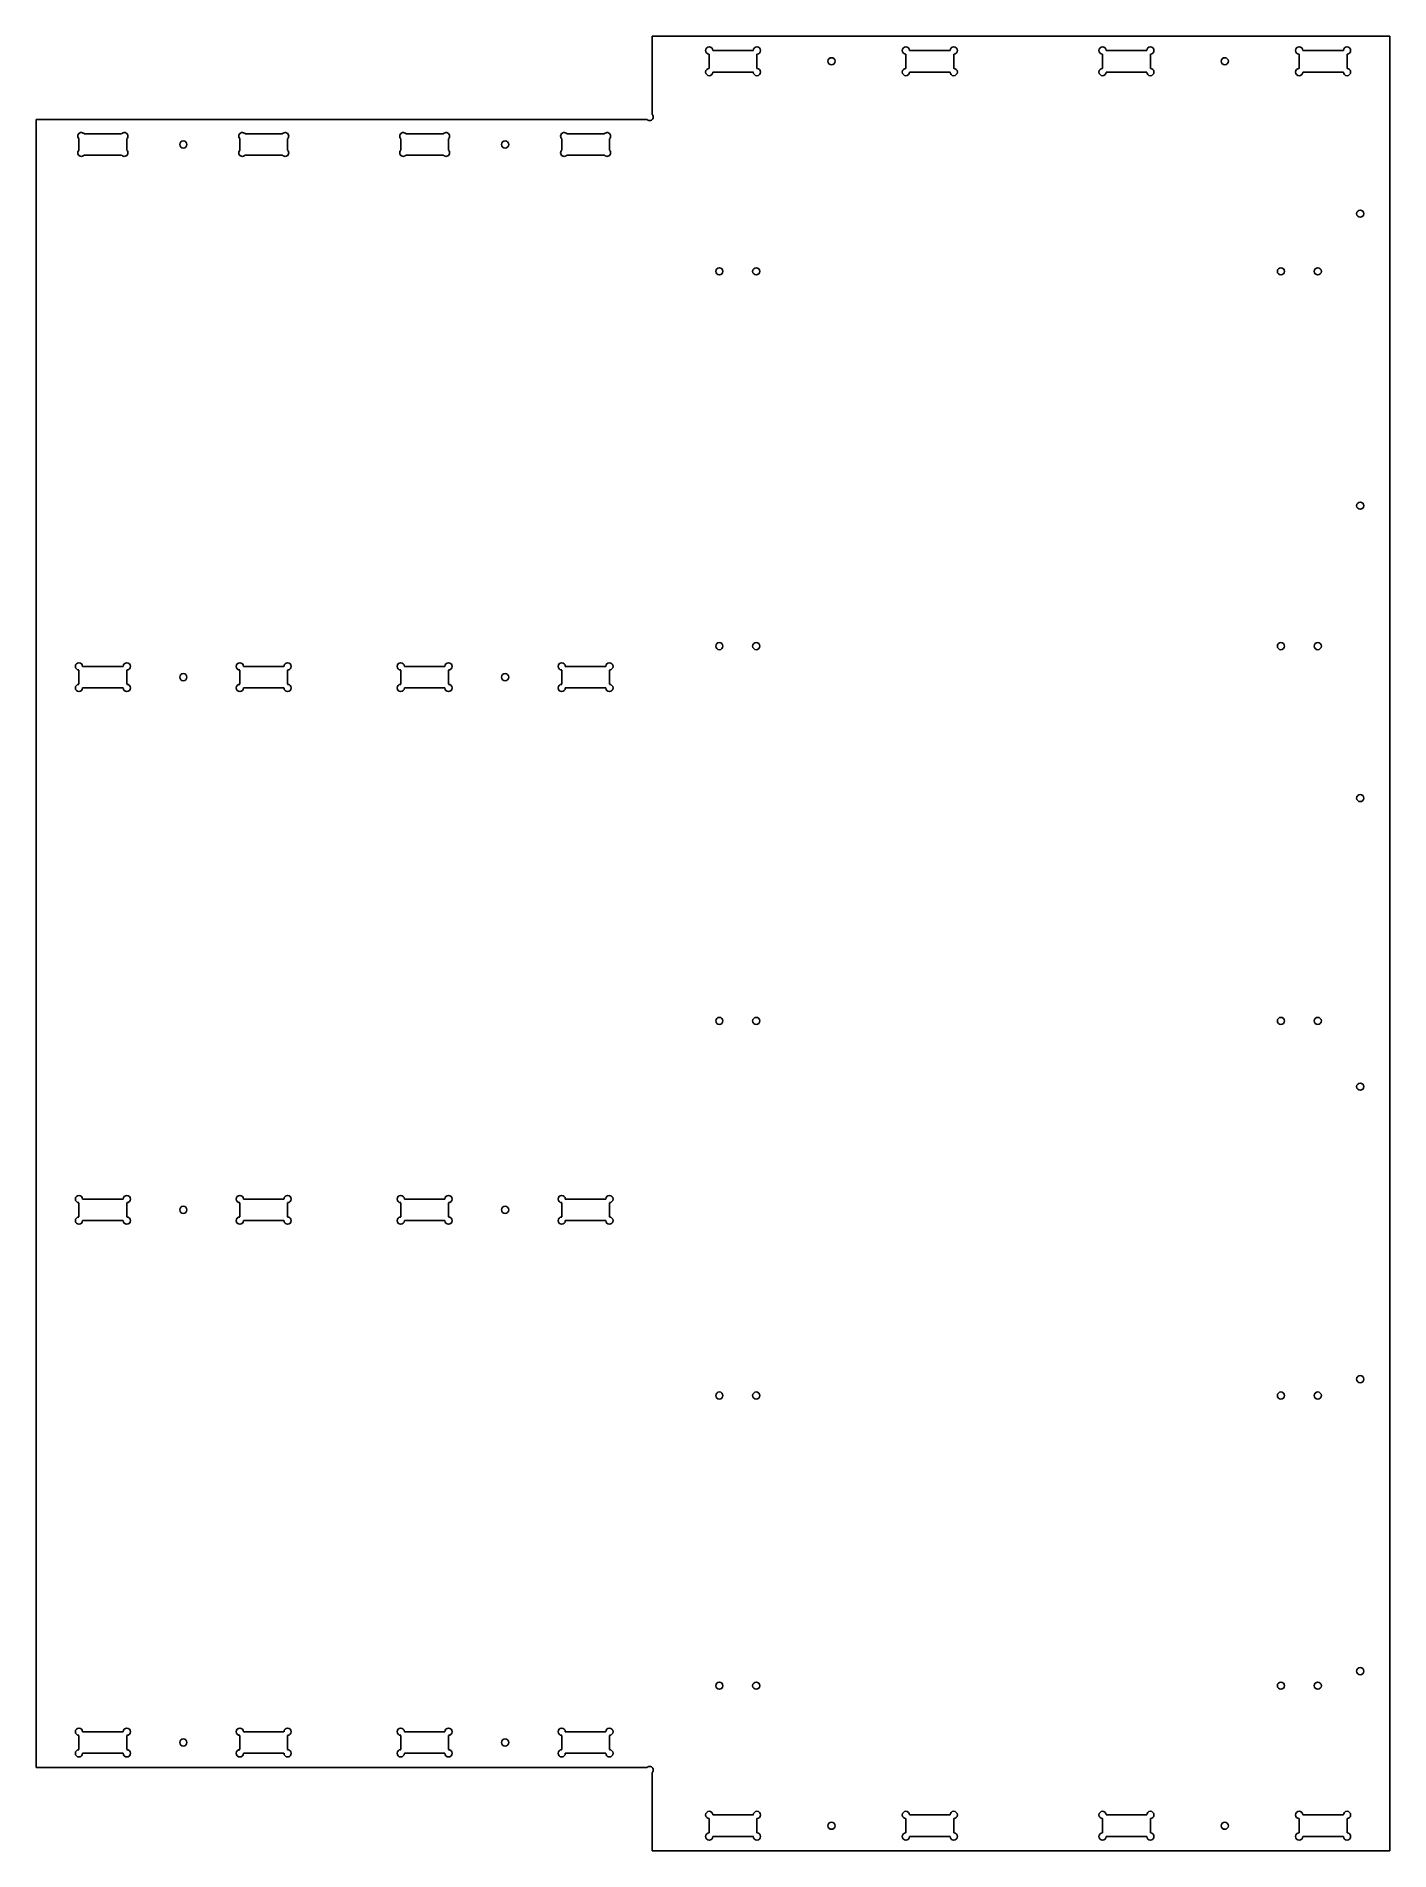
# Model space of a CAD drawing. Header units: millimetres. Extents: x 0 to 1138, y 0 to 1526.
import ezdxf

# ---------------------------------------------------------------- set-up
doc = ezdxf.new("R2010")
doc.units = ezdxf.units.MM
doc.layers.get('0').update_dxf_attribs({"linetype": 'CONTINUOUS'})

msp = doc.modelspace()

# ---------------------------------------------------------------- linework, layer by layer
for p, q in [((1138.3, 1526), (518, 1526)), ((518, 1526), (518, 1460.3)), ((1138.3, 0), (1138.3, 1526)), ((566, 1499), (566, 1511)), ((569, 1514.1), (603.1, 1514.1)), ((606.1, 1511), (606.1, 1499)), ((731.4, 1499), (731.4, 1511)), ((734.5, 1514.1), (768.5, 1514.1)), ((771.6, 1511), (771.6, 1499)), ((896.8, 1499), (896.8, 1511)), ((899.9, 1514.1), (933.9, 1514.1)), ((937, 1511), (937, 1499)), ((1062.2, 1499), (1062.2, 1511)), ((1065.3, 1514.1), (1099.3, 1514.1)), ((1102.4, 1511), (1102.4, 1499)), ((603.1, 1495.9), (569, 1495.9)), ((768.5, 1495.9), (734.5, 1495.9)), ((933.9, 1495.9), (899.9, 1495.9)), ((1099.3, 1495.9), (1065.3, 1495.9)), ((513.7, 1456), (0, 1456)), ((0, 1456), (0, 70)), ((35.9, 1430.2), (35.9, 1439.8)), ((40.2, 1444.1), (71.8, 1444.1)), ((76.1, 1439.8), (76.1, 1430.2)), ((171.3, 1430.2), (171.3, 1439.8)), ((175.6, 1444.1), (207.1, 1444.1)), ((211.4, 1439.8), (211.4, 1430.2)), ((306.6, 1430.2), (306.6, 1439.8)), ((310.9, 1444.1), (342.4, 1444.1)), ((346.7, 1439.8), (346.7, 1430.2)), ((441.9, 1430.2), (441.9, 1439.8)), ((446.2, 1444.1), (477.8, 1444.1)), ((482.1, 1439.8), (482.1, 1430.2)), ((71.8, 1425.9), (40.2, 1425.9)), ((207.1, 1425.9), (175.6, 1425.9)), ((342.4, 1425.9), (310.9, 1425.9)), ((477.8, 1425.9), (446.2, 1425.9)), ((35.9, 981), (35.9, 993)), ((39, 996.1), (73, 996.1)), ((76.1, 993), (76.1, 981)), ((171.2, 981), (171.2, 993)), ((174.3, 996.1), (208.3, 996.1)), ((211.4, 993), (211.4, 981)), ((306.5, 981), (306.5, 993)), ((309.6, 996.1), (343.6, 996.1)), ((346.7, 993), (346.7, 981)), ((441.9, 981), (441.9, 993)), ((444.9, 996.1), (478.9, 996.1)), ((482, 993), (482, 981)), ((73, 977.9), (39, 977.9)), ((208.3, 977.9), (174.3, 977.9)), ((343.6, 977.9), (309.6, 977.9)), ((478.9, 977.9), (444.9, 977.9)), ((35.9, 533), (35.9, 545)), ((39, 548.1), (73, 548.1)), ((76.1, 545), (76.1, 533)), ((171.2, 533), (171.2, 545)), ((174.3, 548.1), (208.3, 548.1)), ((211.4, 545), (211.4, 533)), ((306.5, 533), (306.5, 545)), ((309.6, 548.1), (343.6, 548.1)), ((346.7, 545), (346.7, 533)), ((441.9, 533), (441.9, 545)), ((444.9, 548.1), (478.9, 548.1)), ((482, 545), (482, 533)), ((73, 529.9), (39, 529.9)), ((208.3, 529.9), (174.3, 529.9)), ((343.6, 529.9), (309.6, 529.9)), ((478.9, 529.9), (444.9, 529.9)), ((35.9, 97), (35.9, 85)), ((73, 100.1), (39, 100.1)), ((76.1, 85), (76.1, 97)), ((171.2, 97), (171.2, 85)), ((208.3, 100.1), (174.3, 100.1)), ((211.4, 85), (211.4, 97)), ((306.5, 97), (306.5, 85)), ((343.6, 100.1), (309.6, 100.1)), ((346.7, 85), (346.7, 97)), ((441.9, 97), (441.9, 85)), ((478.9, 100.1), (444.9, 100.1)), ((482, 85), (482, 97)), ((39, 81.9), (73, 81.9)), ((174.3, 81.9), (208.3, 81.9)), ((309.6, 81.9), (343.6, 81.9)), ((444.9, 81.9), (478.9, 81.9)), ((0, 70), (513.7, 70)), ((518, 65.7), (518, 0)), ((566, 27), (566, 15)), ((603.1, 30.1), (569, 30.1)), ((606.1, 15), (606.1, 27)), ((731.4, 27), (731.4, 15)), ((768.5, 30.1), (734.5, 30.1)), ((771.6, 15), (771.6, 27)), ((896.8, 27), (896.8, 15)), ((933.9, 30.1), (899.9, 30.1)), ((937, 15), (937, 27)), ((1062.2, 27), (1062.2, 15)), ((1099.3, 30.1), (1065.3, 30.1)), ((1102.4, 15), (1102.4, 27)), ((518, 0), (1138.3, 0)), ((569, 11.9), (603.1, 11.9)), ((734.5, 11.9), (768.5, 11.9)), ((899.9, 11.9), (933.9, 11.9)), ((1065.3, 11.9), (1099.3, 11.9))]:
    msp.add_line(p, q)
for centre in [(668.8, 1505), (999.6, 1505), (123.7, 1435), (394.3, 1435), (1113.5, 1376.8), (574.5, 1328.3), (605.5, 1328.3), (1046.8, 1328.3), (1077.8, 1328.3), (1113.5, 1131.2), (574.5, 1013.1), (605.5, 1013.1), (1046.8, 1013.1), (1077.8, 1013.1), (123.7, 987), (394.3, 987), (1113.5, 885.3), (574.5, 697.9), (605.5, 697.9), (1046.8, 697.9), (1077.8, 697.9), (1113.5, 642.6), (123.7, 539), (394.3, 539), (1113.5, 396.6), (574.5, 382.8), (605.5, 382.8), (1046.8, 382.8), (1077.8, 382.8), (1113.5, 151), (574.5, 138.8), (605.5, 138.8), (1046.8, 138.8), (1077.8, 138.8), (123.7, 91), (394.3, 91), (668.8, 21), (999.6, 21)]:
    msp.add_circle(centre, 3)
for centre, start, end in [((566, 1514.1), 0, 270), ((606.1, 1514.1), 270, 180), ((731.4, 1514.1), 0, 270), ((771.6, 1514.1), 270, 180), ((896.8, 1514.1), 0, 270), ((937, 1514.1), 270, 180), ((1062.2, 1514.1), 0, 270), ((1102.4, 1514.1), 270, 180), ((566, 1495.9), 90, 0), ((606.1, 1495.9), 180, 90), ((731.4, 1495.9), 90, 0), ((771.6, 1495.9), 180, 90), ((896.8, 1495.9), 90, 0), ((937, 1495.9), 180, 90), ((1062.2, 1495.9), 90, 0), ((1102.4, 1495.9), 180, 90), ((515.9, 1458.1), 224.0683, 45.9317), ((38, 1442), 44.0683, 225.9317), ((74, 1442), 314.0683, 135.9317), ((173.4, 1442), 44.0683, 225.9317), ((209.3, 1442), 314.0683, 135.9317), ((308.7, 1442), 44.0683, 225.9317), ((344.6, 1442), 314.0683, 135.9317), ((444, 1442), 44.0683, 225.9317), ((480, 1442), 314.0683, 135.9317), ((38, 1428), 134.0683, 315.9317), ((74, 1428), 224.0683, 45.9317), ((173.4, 1428), 134.0683, 315.9317), ((209.3, 1428), 224.0683, 45.9317), ((308.7, 1428), 134.0683, 315.9317), ((344.6, 1428), 224.0683, 45.9317), ((444, 1428), 134.0683, 315.9317), ((480, 1428), 224.0683, 45.9317), ((35.9, 996.1), 0, 270), ((76.1, 996.1), 270, 180), ((171.2, 996.1), 0, 270), ((211.4, 996.1), 270, 180), ((306.5, 996.1), 0, 270), ((346.7, 996.1), 270, 180), ((441.9, 996.1), 0, 270), ((482, 996.1), 270, 180), ((35.9, 977.9), 90, 360), ((76.1, 977.9), 180, 90), ((171.2, 977.9), 90, 360), ((211.4, 977.9), 180, 90), ((306.5, 977.9), 90, 360), ((346.7, 977.9), 180, 90), ((441.9, 977.9), 90, 360), ((482, 977.9), 180, 90), ((35.9, 548.1), 0, 270), ((76.1, 548.1), 270, 180), ((171.2, 548.1), 0, 270), ((211.4, 548.1), 270, 180), ((306.5, 548.1), 0, 270), ((346.7, 548.1), 270, 180), ((441.9, 548.1), 0, 270), ((482, 548.1), 270, 180), ((35.9, 529.9), 90, 0), ((76.1, 529.9), 180, 90), ((171.2, 529.9), 90, 0), ((211.4, 529.9), 180, 90), ((306.5, 529.9), 90, 0), ((346.7, 529.9), 180, 90), ((441.9, 529.9), 90, 0), ((482, 529.9), 180, 90), ((35.9, 100.1), 0, 270), ((76.1, 100.1), 270, 180), ((171.2, 100.1), 0, 270), ((211.4, 100.1), 270, 180), ((306.5, 100.1), 0, 270), ((346.7, 100.1), 270, 180), ((441.9, 100.1), 0, 270), ((482, 100.1), 270, 180), ((35.9, 81.9), 90, 0), ((76.1, 81.9), 180, 90), ((171.2, 81.9), 90, 0), ((211.4, 81.9), 180, 90), ((306.5, 81.9), 90, 0), ((346.7, 81.9), 180, 90), ((441.9, 81.9), 90, 360), ((482, 81.9), 180, 90), ((515.9, 67.9), 314.0683, 135.9317), ((566, 30.1), 0, 270), ((606.1, 30.1), 270, 180), ((731.4, 30.1), 0, 270), ((771.6, 30.1), 270, 180), ((896.8, 30.1), 0, 270), ((937, 30.1), 270, 180), ((1062.2, 30.1), 0, 270), ((1102.4, 30.1), 270, 180), ((566, 11.9), 90, 0), ((606.1, 11.9), 180, 90), ((731.4, 11.9), 90, 0), ((771.6, 11.9), 180, 90), ((896.8, 11.9), 90, 0), ((937, 11.9), 180, 90), ((1062.2, 11.9), 90, 0), ((1102.4, 11.9), 180, 90)]:
    msp.add_arc(centre, 3.05, start, end)

doc.saveas('drawing.dxf')
